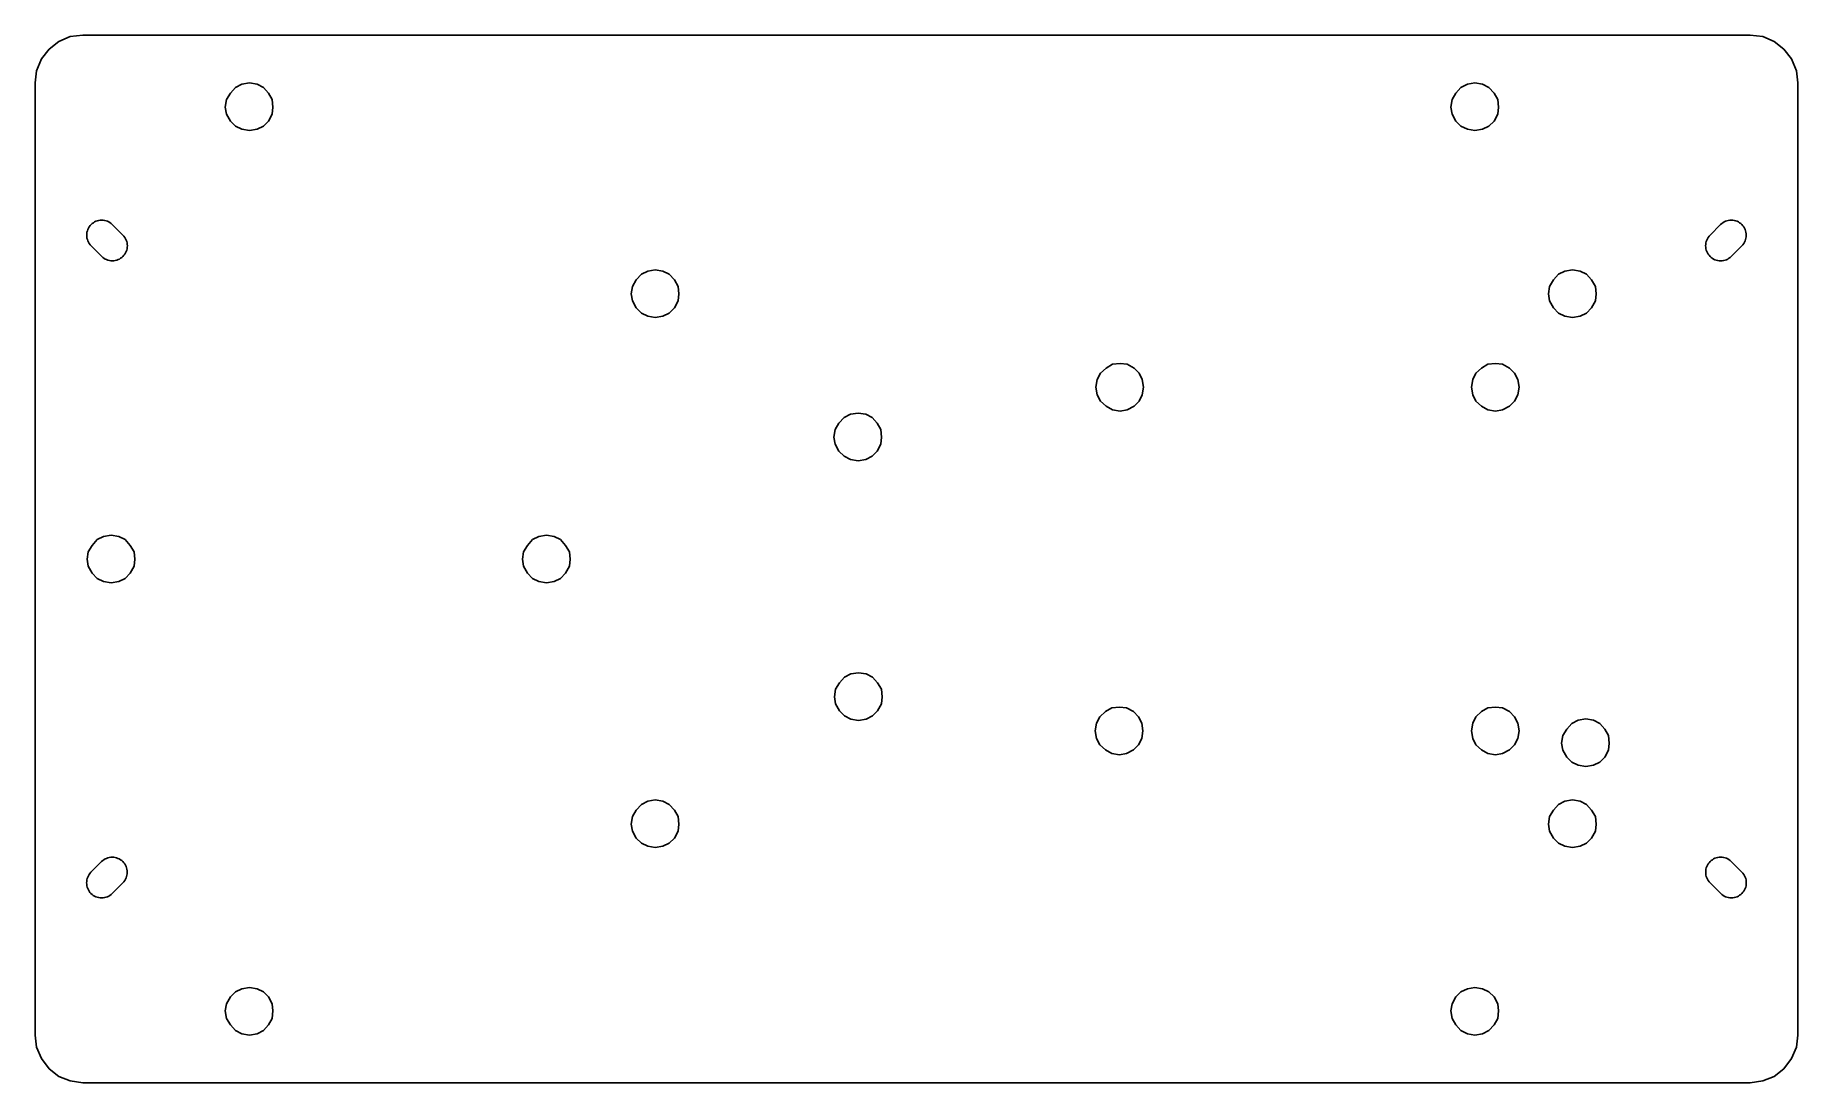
# Model space of a CAD drawing. Header units: millimetres. Extents: x 0 to 117, y 0 to 70.
import ezdxf

# ---------------------------------------------------------------- set-up
doc = ezdxf.new("R2010")
doc.units = ezdxf.units.MM

msp = doc.modelspace()

# ---------------------------------------------------------------- linework, layer by layer
at = {"flags": 128}
for points in [[(1.566346, 69.351337), (0.931346, 68.843337)], [(2.328346, 69.690004), (1.566346, 69.351337)], [(3.175013, 69.774671), (2.328346, 69.690004)], [(114.215346, 69.774671), (3.175013, 69.774671)], [(115.062013, 69.690004), (114.215346, 69.774671)], [(115.824013, 69.351337), (115.062013, 69.690004)], [(116.459013, 68.843337), (115.824013, 69.351337)], [(0.423346, 68.208337), (0.08468, 67.404004)], [(0.931346, 68.843337), (0.423346, 68.208337)], [(116.967013, 68.208337), (116.459013, 68.843337)], [(117.30568, 67.404004), (116.967013, 68.208337)], [(0.08468, 2.370671), (0.000013, 3.175006), (0.000013, 66.599686), (0.08468, 67.404004)], [(117.30568, 2.370671), (117.390346, 3.175001), (117.390346, 66.599682), (117.30568, 67.404004)], [(12.996346, 65.922337), (12.742346, 65.499004)], [(13.335013, 66.303337), (12.996346, 65.922337)], [(13.758346, 66.515004), (13.335013, 66.303337)], [(14.266346, 66.599671), (13.758346, 66.515004)], [(14.774346, 66.515004), (14.266346, 66.599671)], [(15.19768, 66.303337), (14.774346, 66.515004)], [(15.536346, 65.922337), (15.19768, 66.303337)], [(15.790346, 65.499004), (15.536346, 65.922337)], [(94.621171, 65.922337), (94.367171, 65.499004)], [(94.959838, 66.303337), (94.621171, 65.922337)], [(95.383171, 66.515004), (94.959838, 66.303337)], [(95.891171, 66.599671), (95.383171, 66.515004)], [(96.399171, 66.515004), (95.891171, 66.599671)], [(96.822504, 66.303337), (96.399171, 66.515004)], [(97.161171, 65.922337), (96.822504, 66.303337)], [(97.415171, 65.499004), (97.161171, 65.922337)], [(12.742346, 65.499004), (12.65768, 64.991004)], [(12.65768, 64.991004), (12.742346, 64.525337)], [(15.83268, 64.991004), (15.790346, 65.499004)], [(15.790346, 64.525337), (15.83268, 64.991004)], [(94.367171, 65.499004), (94.282504, 64.991004)], [(94.282504, 64.991004), (94.367171, 64.525337)], [(97.457504, 64.991004), (97.415171, 65.499004)], [(97.415171, 64.525337), (97.457504, 64.991004)], [(12.742346, 64.525337), (12.996346, 64.059671)], [(12.996346, 64.059671), (13.335013, 63.721004)], [(13.335013, 63.721004), (13.758346, 63.509337)], [(13.758346, 63.509337), (14.266346, 63.424671)], [(14.266346, 63.424671), (14.774346, 63.509337)], [(14.774346, 63.509337), (15.19768, 63.721004)], [(15.19768, 63.721004), (15.536346, 64.059671)], [(15.536346, 64.059671), (15.790346, 64.525337)], [(94.367171, 64.525337), (94.621171, 64.059671)], [(94.621171, 64.059671), (94.959838, 63.721004)], [(94.959838, 63.721004), (95.383171, 63.509337)], [(95.383171, 63.509337), (95.891171, 63.424671)], [(95.891171, 63.424671), (96.399171, 63.509337)], [(96.399171, 63.509337), (96.822504, 63.721004)], [(96.822504, 63.721004), (97.161171, 64.059671)], [(97.161171, 64.059671), (97.415171, 64.525337)], [(40.792001, 54.065031), (40.368668, 53.853364)], [(41.300001, 54.149697), (40.792001, 54.065031)], [(41.808001, 54.065031), (41.300001, 54.149697)], [(42.231335, 53.853364), (41.808001, 54.065031)], [(101.88203, 54.065037), (101.458696, 53.853371)], [(102.39003, 54.149704), (101.88203, 54.065037)], [(102.89803, 54.065037), (102.39003, 54.149704)], [(103.321363, 53.853371), (102.89803, 54.065037)], [(39.776001, 53.049031), (39.691335, 52.541031)], [(40.030001, 53.472364), (39.776001, 53.049031)], [(40.368668, 53.853364), (40.030001, 53.472364)], [(42.570001, 53.472364), (42.231335, 53.853364)], [(42.824001, 53.049031), (42.570001, 53.472364)], [(42.866335, 52.541031), (42.824001, 53.049031)], [(100.86603, 53.049037), (100.781363, 52.541037)], [(101.12003, 53.472371), (100.86603, 53.049037)], [(101.458696, 53.853371), (101.12003, 53.472371)], [(103.66003, 53.472371), (103.321363, 53.853371)], [(103.91403, 53.049037), (103.66003, 53.472371)], [(103.956363, 52.541037), (103.91403, 53.049037)], [(39.691335, 52.541031), (39.776001, 52.075364)], [(39.776001, 52.075364), (40.030001, 51.609697)], [(42.570001, 51.609697), (42.824001, 52.075364)], [(42.824001, 52.075364), (42.866335, 52.541031)], [(100.781363, 52.541037), (100.86603, 52.075371)], [(100.86603, 52.075371), (101.12003, 51.609704)], [(103.66003, 51.609704), (103.91403, 52.075371)], [(103.91403, 52.075371), (103.956363, 52.541037)], [(40.030001, 51.609697), (40.368668, 51.271031)], [(40.368668, 51.271031), (40.792001, 51.059364)], [(40.792001, 51.059364), (41.300001, 50.974697)], [(41.300001, 50.974697), (41.808001, 51.059364)], [(41.808001, 51.059364), (42.231335, 51.271031)], [(42.231335, 51.271031), (42.570001, 51.609697)], [(101.12003, 51.609704), (101.458696, 51.271037)], [(101.458696, 51.271037), (101.88203, 51.059371)], [(101.88203, 51.059371), (102.39003, 50.974704)], [(102.39003, 50.974704), (102.89803, 51.059371)], [(102.89803, 51.059371), (103.321363, 51.271037)], [(103.321363, 51.271037), (103.66003, 51.609704)], [(70.941284, 47.269387), (70.729617, 46.846054)], [(71.322284, 47.608054), (70.941284, 47.269387)], [(71.745617, 47.862054), (71.322284, 47.608054)], [(72.253617, 47.904387), (71.745617, 47.862054)], [(72.719284, 47.862054), (72.253617, 47.904387)], [(73.184951, 47.608054), (72.719284, 47.862054)], [(73.523617, 47.269387), (73.184951, 47.608054)], [(73.735284, 46.846054), (73.523617, 47.269387)], [(95.950411, 47.270166), (95.738744, 46.846833)], [(96.331411, 47.608833), (95.950411, 47.270166)], [(96.754744, 47.862833), (96.331411, 47.608833)], [(97.262744, 47.905166), (96.754744, 47.862833)], [(97.728411, 47.862833), (97.262744, 47.905166)], [(98.194077, 47.608833), (97.728411, 47.862833)], [(98.532744, 47.270166), (98.194077, 47.608833)], [(98.744411, 46.846833), (98.532744, 47.270166)], [(70.729617, 46.846054), (70.644951, 46.338054)], [(70.644951, 46.338054), (70.729617, 45.830054)], [(70.729617, 45.830054), (70.941284, 45.406721)], [(73.523617, 45.406721), (73.735284, 45.830054)], [(73.819951, 46.338054), (73.735284, 46.846054)], [(73.735284, 45.830054), (73.819951, 46.338054)], [(95.738744, 46.846833), (95.654077, 46.338833)], [(95.654077, 46.338833), (95.738744, 45.830833)], [(95.738744, 45.830833), (95.950411, 45.4075)], [(98.532744, 45.4075), (98.744411, 45.830833)], [(98.829077, 46.338833), (98.744411, 46.846833)], [(98.744411, 45.830833), (98.829077, 46.338833)], [(54.802178, 44.61046), (54.294178, 44.525794)], [(55.310178, 44.525794), (54.802178, 44.61046)], [(70.941284, 45.406721), (71.322284, 45.068054)], [(71.322284, 45.068054), (71.745617, 44.814054)], [(71.745617, 44.814054), (72.253617, 44.729387)], [(72.253617, 44.729387), (72.719284, 44.814054)], [(72.719284, 44.814054), (73.184951, 45.068054)], [(73.184951, 45.068054), (73.523617, 45.406721)], [(95.950411, 45.4075), (96.331411, 45.068833)], [(96.331411, 45.068833), (96.754744, 44.814833)], [(96.754744, 44.814833), (97.262744, 44.730166)], [(97.262744, 44.730166), (97.728411, 44.814833)], [(97.728411, 44.814833), (98.194077, 45.068833)], [(98.194077, 45.068833), (98.532744, 45.4075)], [(53.278178, 43.509794), (53.193511, 43.001794)], [(53.532178, 43.933127), (53.278178, 43.509794)], [(53.870845, 44.314127), (53.532178, 43.933127)], [(54.294178, 44.525794), (53.870845, 44.314127)], [(55.733511, 44.314127), (55.310178, 44.525794)], [(56.072178, 43.933127), (55.733511, 44.314127)], [(56.326178, 43.509794), (56.072178, 43.933127)], [(56.368511, 43.001794), (56.326178, 43.509794)], [(53.193511, 43.001794), (53.278178, 42.536127)], [(53.278178, 42.536127), (53.532178, 42.07046)], [(56.072178, 42.07046), (56.326178, 42.536127)], [(56.326178, 42.536127), (56.368511, 43.001794)], [(53.532178, 42.07046), (53.870845, 41.731794)], [(53.870845, 41.731794), (54.294178, 41.520127)], [(54.294178, 41.520127), (54.802178, 41.43546)], [(54.802178, 41.43546), (55.310178, 41.520127)], [(55.310178, 41.520127), (55.733511, 41.731794)], [(55.733511, 41.731794), (56.072178, 42.07046)], [(5.056595, 36.474509), (4.548595, 36.389842)], [(5.564595, 36.389842), (5.056595, 36.474509)], [(34.053947, 36.474509), (33.545947, 36.389842)], [(34.561947, 36.389842), (34.053947, 36.474509)], [(3.532595, 35.373842), (3.447929, 34.865842)], [(3.786595, 35.797175), (3.532595, 35.373842)], [(4.125262, 36.178175), (3.786595, 35.797175)], [(4.548595, 36.389842), (4.125262, 36.178175)], [(5.987929, 36.178175), (5.564595, 36.389842)], [(6.326595, 35.797175), (5.987929, 36.178175)], [(6.580595, 35.373842), (6.326595, 35.797175)], [(6.622929, 34.865842), (6.580595, 35.373842)], [(32.529947, 35.373842), (32.44528, 34.865842)], [(32.783947, 35.797175), (32.529947, 35.373842)], [(33.122613, 36.178175), (32.783947, 35.797175)], [(33.545947, 36.389842), (33.122613, 36.178175)], [(34.98528, 36.178175), (34.561947, 36.389842)], [(35.323947, 35.797175), (34.98528, 36.178175)], [(35.577947, 35.373842), (35.323947, 35.797175)], [(35.62028, 34.865842), (35.577947, 35.373842)], [(3.447929, 34.865842), (3.532595, 34.400175)], [(3.532595, 34.400175), (3.786595, 33.934509)], [(6.326595, 33.934509), (6.580595, 34.400175)], [(6.580595, 34.400175), (6.622929, 34.865842)], [(32.44528, 34.865842), (32.529947, 34.400175)], [(32.529947, 34.400175), (32.783947, 33.934509)], [(35.323947, 33.934509), (35.577947, 34.400175)], [(35.577947, 34.400175), (35.62028, 34.865842)], [(3.786595, 33.934509), (4.125262, 33.595842)], [(4.125262, 33.595842), (4.548595, 33.384175)], [(4.548595, 33.384175), (5.056595, 33.299509)], [(5.056595, 33.299509), (5.564595, 33.384175)], [(5.564595, 33.384175), (5.987929, 33.595842)], [(5.987929, 33.595842), (6.326595, 33.934509)], [(32.783947, 33.934509), (33.122613, 33.595842)], [(33.122613, 33.595842), (33.545947, 33.384175)], [(33.545947, 33.384175), (34.053947, 33.299509)], [(34.053947, 33.299509), (34.561947, 33.384175)], [(34.561947, 33.384175), (34.98528, 33.595842)], [(34.98528, 33.595842), (35.323947, 33.934509)], [(53.900683, 27.019237), (53.562017, 26.638237)], [(54.324017, 27.230903), (53.900683, 27.019237)], [(54.832017, 27.31557), (54.324017, 27.230903)], [(55.340017, 27.230903), (54.832017, 27.31557)], [(55.76335, 27.019237), (55.340017, 27.230903)], [(56.102017, 26.638237), (55.76335, 27.019237)], [(53.308017, 26.214903), (53.22335, 25.706903)], [(53.562017, 26.638237), (53.308017, 26.214903)], [(56.356017, 26.214903), (56.102017, 26.638237)], [(56.39835, 25.706903), (56.356017, 26.214903)], [(53.22335, 25.706903), (53.308017, 25.241237)], [(53.308017, 25.241237), (53.562017, 24.77557)], [(53.562017, 24.77557), (53.900683, 24.436903)], [(55.76335, 24.436903), (56.102017, 24.77557)], [(56.102017, 24.77557), (56.356017, 25.241237)], [(56.356017, 25.241237), (56.39835, 25.706903)], [(71.283195, 24.718292), (70.902195, 24.379626)], [(71.706528, 24.972292), (71.283195, 24.718292)], [(72.214528, 25.014626), (71.706528, 24.972292)], [(72.680195, 24.972292), (72.214528, 25.014626)], [(73.145861, 24.718292), (72.680195, 24.972292)], [(73.484528, 24.379626), (73.145861, 24.718292)], [(96.331411, 24.718292), (95.950411, 24.379626)], [(96.754744, 24.972292), (96.331411, 24.718292)], [(97.262744, 25.014626), (96.754744, 24.972292)], [(97.728411, 24.972292), (97.262744, 25.014626)], [(98.194077, 24.718292), (97.728411, 24.972292)], [(98.532744, 24.379626), (98.194077, 24.718292)], [(53.900683, 24.436903), (54.324017, 24.225237)], [(54.324017, 24.225237), (54.832017, 24.14057)], [(54.832017, 24.14057), (55.340017, 24.225237)], [(55.340017, 24.225237), (55.76335, 24.436903)], [(70.690528, 23.956292), (70.605861, 23.448292)], [(70.902195, 24.379626), (70.690528, 23.956292)], [(73.696195, 23.956292), (73.484528, 24.379626)], [(73.780861, 23.448292), (73.696195, 23.956292)], [(95.738744, 23.956292), (95.654077, 23.448292)], [(95.950411, 24.379626), (95.738744, 23.956292)], [(98.744411, 23.956292), (98.532744, 24.379626)], [(98.829077, 23.448292), (98.744411, 23.956292)], [(102.001259, 23.55908), (101.747259, 23.135747)], [(102.339925, 23.94008), (102.001259, 23.55908)], [(102.763259, 24.151747), (102.339925, 23.94008)], [(103.271259, 24.236414), (102.763259, 24.151747)], [(103.779259, 24.151747), (103.271259, 24.236414)], [(104.202592, 23.94008), (103.779259, 24.151747)], [(104.541259, 23.55908), (104.202592, 23.94008)], [(104.795259, 23.135747), (104.541259, 23.55908)], [(70.605861, 23.448292), (70.690528, 22.940292)], [(70.690528, 22.940292), (70.902195, 22.516959)], [(70.902195, 22.516959), (71.283195, 22.178292)], [(73.145861, 22.178292), (73.484528, 22.516959)], [(73.484528, 22.516959), (73.696195, 22.940292)], [(73.696195, 22.940292), (73.780861, 23.448292)], [(95.654077, 23.448292), (95.738744, 22.940292)], [(95.738744, 22.940292), (95.950411, 22.516959)], [(95.950411, 22.516959), (96.331411, 22.178292)], [(98.194077, 22.178292), (98.532744, 22.516959)], [(98.532744, 22.516959), (98.744411, 22.940292)], [(98.744411, 22.940292), (98.829077, 23.448292)], [(101.747259, 23.135747), (101.662592, 22.627747)], [(101.662592, 22.627747), (101.747259, 22.16208)], [(104.837592, 22.627747), (104.795259, 23.135747)], [(104.795259, 22.16208), (104.837592, 22.627747)], [(71.283195, 22.178292), (71.706528, 21.924292)], [(71.706528, 21.924292), (72.214528, 21.839626)], [(72.214528, 21.839626), (72.680195, 21.924292)], [(72.680195, 21.924292), (73.145861, 22.178292)], [(96.331411, 22.178292), (96.754744, 21.924292)], [(96.754744, 21.924292), (97.262744, 21.839626)], [(97.262744, 21.839626), (97.728411, 21.924292)], [(97.728411, 21.924292), (98.194077, 22.178292)], [(101.747259, 22.16208), (102.001259, 21.696414)], [(102.001259, 21.696414), (102.339925, 21.357747)], [(102.339925, 21.357747), (102.763259, 21.14608)], [(102.763259, 21.14608), (103.271259, 21.061414)], [(103.271259, 21.061414), (103.779259, 21.14608)], [(103.779259, 21.14608), (104.202592, 21.357747)], [(104.202592, 21.357747), (104.541259, 21.696414)], [(104.541259, 21.696414), (104.795259, 22.16208)], [(41.300001, 18.839639), (40.792001, 18.754973)], [(41.808001, 18.754973), (41.300001, 18.839639)], [(102.39003, 18.839639), (101.88203, 18.754973)], [(102.89803, 18.754973), (102.39003, 18.839639)], [(39.776001, 17.738973), (39.691335, 17.230973)], [(40.030001, 18.162306), (39.776001, 17.738973)], [(40.368668, 18.543306), (40.030001, 18.162306)], [(40.792001, 18.754973), (40.368668, 18.543306)], [(42.231335, 18.543306), (41.808001, 18.754973)], [(42.570001, 18.162306), (42.231335, 18.543306)], [(42.824001, 17.738973), (42.570001, 18.162306)], [(42.866335, 17.230973), (42.824001, 17.738973)], [(100.86603, 17.738973), (100.781363, 17.230973)], [(101.12003, 18.162306), (100.86603, 17.738973)], [(101.458696, 18.543306), (101.12003, 18.162306)], [(101.88203, 18.754973), (101.458696, 18.543306)], [(103.321363, 18.543306), (102.89803, 18.754973)], [(103.66003, 18.162306), (103.321363, 18.543306)], [(103.91403, 17.738973), (103.66003, 18.162306)], [(103.956363, 17.230973), (103.91403, 17.738973)], [(39.691335, 17.230973), (39.776001, 16.765306)], [(39.776001, 16.765306), (40.030001, 16.299639)], [(42.570001, 16.299639), (42.824001, 16.765306)], [(42.824001, 16.765306), (42.866335, 17.230973)], [(100.781363, 17.230973), (100.86603, 16.765306)], [(100.86603, 16.765306), (101.12003, 16.299639)], [(103.66003, 16.299639), (103.91403, 16.765306)], [(103.91403, 16.765306), (103.956363, 17.230973)], [(40.030001, 16.299639), (40.368668, 15.960973)], [(40.368668, 15.960973), (40.792001, 15.749306)], [(40.792001, 15.749306), (41.300001, 15.664639)], [(41.300001, 15.664639), (41.808001, 15.749306)], [(41.808001, 15.749306), (42.231335, 15.960973)], [(42.231335, 15.960973), (42.570001, 16.299639)], [(101.12003, 16.299639), (101.458696, 15.960973)], [(101.458696, 15.960973), (101.88203, 15.749306)], [(101.88203, 15.749306), (102.39003, 15.664639)], [(102.39003, 15.664639), (102.89803, 15.749306)], [(102.89803, 15.749306), (103.321363, 15.960973)], [(103.321363, 15.960973), (103.66003, 16.299639)], [(13.335013, 6.053671), (12.996346, 5.715004)], [(13.758346, 6.265337), (13.335013, 6.053671)], [(14.266346, 6.350004), (13.758346, 6.265337)], [(14.774346, 6.265337), (14.266346, 6.350004)], [(15.19768, 6.053671), (14.774346, 6.265337)], [(15.536346, 5.715004), (15.19768, 6.053671)], [(94.959838, 6.053671), (94.621171, 5.715004)], [(95.383171, 6.265337), (94.959838, 6.053671)], [(95.891171, 6.350004), (95.383171, 6.265337)], [(96.399171, 6.265337), (95.891171, 6.350004)], [(96.822504, 6.053671), (96.399171, 6.265337)], [(97.161171, 5.715004), (96.822504, 6.053671)], [(12.742346, 5.249337), (12.65768, 4.783671)], [(12.65768, 4.783671), (12.742346, 4.275671)], [(12.996346, 5.715004), (12.742346, 5.249337)], [(15.790346, 5.249337), (15.536346, 5.715004)], [(15.83268, 4.783671), (15.790346, 5.249337)], [(15.790346, 4.275671), (15.83268, 4.783671)], [(94.367171, 5.249337), (94.282504, 4.783671)], [(94.282504, 4.783671), (94.367171, 4.275671)], [(94.621171, 5.715004), (94.367171, 5.249337)], [(97.415171, 5.249337), (97.161171, 5.715004)], [(97.457504, 4.783671), (97.415171, 5.249337)], [(97.415171, 4.275671), (97.457504, 4.783671)], [(12.742346, 4.275671), (12.996346, 3.852337)], [(12.996346, 3.852337), (13.335013, 3.471337)], [(15.19768, 3.471337), (15.536346, 3.852337)], [(15.536346, 3.852337), (15.790346, 4.275671)], [(94.367171, 4.275671), (94.621171, 3.852337)], [(94.621171, 3.852337), (94.959838, 3.471337)], [(96.822504, 3.471337), (97.161171, 3.852337)], [(97.161171, 3.852337), (97.415171, 4.275671)], [(0.08468, 2.370671), (0.423346, 1.608671)], [(13.335013, 3.471337), (13.758346, 3.259671)], [(13.758346, 3.259671), (14.266346, 3.175004)], [(14.266346, 3.175004), (14.774346, 3.259671)], [(14.774346, 3.259671), (15.19768, 3.471337)], [(94.959838, 3.471337), (95.383171, 3.259671)], [(95.383171, 3.259671), (95.891171, 3.175004)], [(95.891171, 3.175004), (96.399171, 3.259671)], [(96.399171, 3.259671), (96.822504, 3.471337)], [(116.967013, 1.608671), (117.30568, 2.370671)], [(0.423346, 1.608671), (0.931346, 0.931337)], [(116.459013, 0.931337), (116.967013, 1.608671)], [(0.931346, 0.931337), (1.566346, 0.423337)], [(1.566346, 0.423337), (2.328346, 0.127004)], [(2.328346, 0.127004), (3.175013, 0.000004)], [(114.215346, 0.000004), (3.175013, 0.000004)], [(114.215346, 0.000004), (115.062013, 0.127004)], [(115.062013, 0.127004), (115.824013, 0.423337)], [(115.824013, 0.423337), (116.459013, 0.931337)]]:
    msp.add_lwpolyline(points, dxfattribs=at)
for points in [[(4.426654, 55.044218, 0.414214), (5.840868, 55.044218, 0.414214), (5.84087, 56.458432), (5.133761, 57.165539, 0.414214), (3.719548, 57.165539, 0.414214), (3.719548, 55.751325), (4.426666, 55.044213)], [(111.548272, 56.456588, 0.414214), (111.548272, 55.042375, 0.414214), (112.962486, 55.042373), (113.669592, 55.749481, 0.414214), (113.669592, 57.163695, 0.414214), (112.255379, 57.163695), (111.548267, 56.456576)], [(5.834129, 13.315681, 0.414214), (5.834129, 14.729894, 0.414214), (4.419916, 14.729896), (3.712809, 14.022787, 0.414214), (3.712809, 12.608574, 0.414214), (5.127022, 12.608574), (5.834135, 13.315693)], [(112.965283, 14.732218, 0.414214), (111.551069, 14.732218, 0.414214), (111.551068, 13.318004), (112.258176, 12.610897, 0.414214), (113.67239, 12.610897, 0.414214), (113.67239, 14.025111), (112.965271, 14.732223)]]:
    msp.add_lwpolyline(points, format="xyb", dxfattribs=at)

doc.saveas('drawing.dxf')
